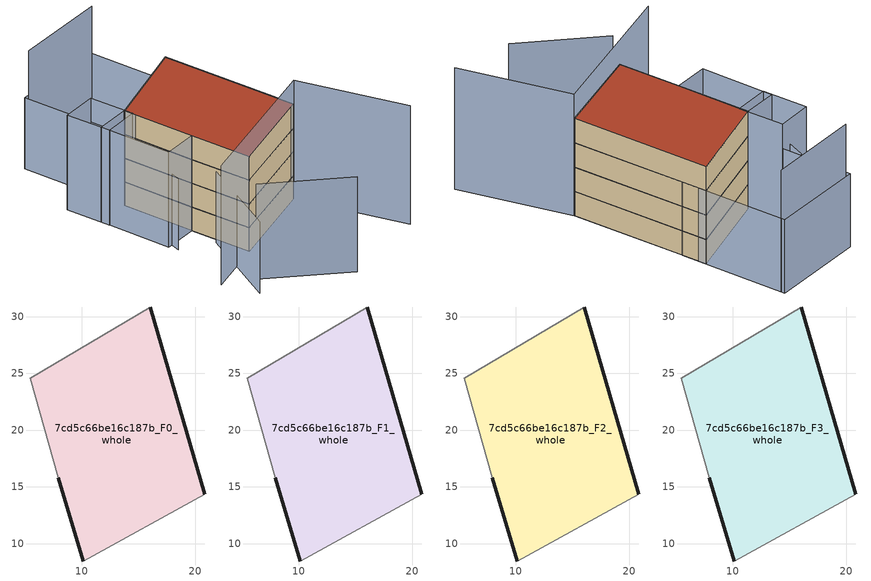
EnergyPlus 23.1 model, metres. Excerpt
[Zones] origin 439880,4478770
7cd5c66be16c187b_F0_whole
 floor ground (EU_floor_Construction): 20.85,14.37 16.03,30.86 5.46,24.56 7.93,15.82 10.11,8.47 z0
 wall outside (EU_wall_Construction): 16.03,30.86 20.85,14.37 / 10.11,8.47 7.93,15.82 z0:3
 wall adiabatic (EU_wall_Construction): 20.85,14.37 10.11,8.47 / 7.93,15.82 5.46,24.56 16.03,30.86 z0:3
7cd5c66be16c187b_F1_whole
 floor to 7cd5c66be16c187b_F0_whole (EU_floor_Construction): 20.85,14.37 16.02,30.86 5.45,24.56 7.93,15.82 10.11,8.47 z3
 wall outside (EU_wall_Construction): 16.03,30.86 20.85,14.37 / 10.11,8.47 7.93,15.82 z3:6
 wall adiabatic (EU_wall_Construction): 20.85,14.37 10.11,8.47 / 7.93,15.82 5.46,24.56 16.03,30.86 z3:6
7cd5c66be16c187b_F2_whole
 floor to 7cd5c66be16c187b_F1_whole (EU_floor_Construction): 20.85,14.37 16.02,30.86 5.45,24.56 7.93,15.82 10.11,8.47 z6
 wall outside (EU_wall_Construction): 16.03,30.86 20.85,14.37 / 10.11,8.47 7.93,15.82 z6:9
 wall adiabatic (EU_wall_Construction): 20.85,14.37 10.11,8.47 / 7.93,15.82 5.46,24.56 16.03,30.86 z6:9
7cd5c66be16c187b_F3_whole
 floor to 7cd5c66be16c187b_F2_whole (EU_floor_Construction): 20.85,14.37 16.02,30.86 5.45,24.56 7.93,15.82 10.11,8.47 z9
 wall outside (EU_wall_Construction): 16.03,30.86 20.85,14.37 / 10.11,8.47 7.93,15.82 z9:12
 wall adiabatic (EU_wall_Construction): 20.85,14.37 10.11,8.47 / 7.93,15.82 5.46,24.56 16.03,30.86 z9:12
 roof outside (EU_roof_Construction): 16.03,30.86 20.85,14.37 10.11,8.47 7.93,15.82 5.46,24.56 z12
shading: 7.09,3.42 16.75,-2.13 / 7.93,15.82 3.8,14.64 / 3.8,14.64 1.32,23.39 / 1.32,23.39 5.45,24.56 / 5.45,24.56 7.93,15.82 / 1.64,22.27 0.01,27.65 / 0.01,27.65 4.22,28.92 / 4.22,28.92 5.84,23.55 / 5.84,23.55 1.64,22.27 z0:12; 3.4,4.81 20.86,14.37 / 20.86,14.37 27.49,2.26 / 13.3,40.34 2.02,37.02 z0:15; 8.4,12.16 5.59,0.82 / 4.83,22.32 4.28,13.53 / 3.31,31.01 1.97,21.18 / 13.19,40.73 16.9,27.85 / 16.9,27.85 5.45,24.56 / 5.45,24.56 1.75,37.43 / 1.75,37.43 13.19,40.73 z0:9
[Building]
EU S2 Campaign: North Axis=0; Terrain=City; Solar Distribution=FullExterior
[Site:Location]
Madrid: Latitude=40.5; Longitude=-3.5; Time Zone=1; Elevation=609
[SizingPeriod:WeatherFileDays]
AnnualSizingPeriod: Begin Month=1; Begin Day of Month=1; End Month=12; End Day of Month=31; Day of Week for Start Day=Monday; Use Weather File Daylight Saving Period=No; Use Weather File Rain and Snow Indicators=No
[MATERIAL]
EU_InternalMass_Material: Roughness=MediumRough; Thickness=0.1; Conductivity=1; Density=1800; Specific Heat=900; Thermal Absorptance=0.9; Solar Absorptance=0.7; Visible Absorptance=0.7
[MATERIAL:NOMASS] Roughness=MediumRough; Thermal Absorptance=0.9; Solar Absorptance=0.7; Visible Absorptance=0.7
Name | Thermal Resistance
EU_wall_NoMass | 0.459673
EU_roof_NoMass | 0.495815
EU_floor_NoMass | 0.788942
[CONSTRUCTION]
EU_wall_Construction: EU_wall_NoMass
EU_roof_Construction: EU_roof_NoMass
EU_floor_Construction: EU_floor_NoMass
EU_InternalMass_Construction: EU_InternalMass_Material
[ZONE] Type=1; Multiplier=1; Ceiling Height=autocalculate; Volume=608.937; Floor Area=autocalculate; Part of Total Floor Area=Yes
7cd5c66be16c187b_F0_whole; 7cd5c66be16c187b_F1_whole; 7cd5c66be16c187b_F2_whole; 7cd5c66be16c187b_F3_whole
[INTERNALMASS] Construction=EU_InternalMass_Construction; Surface Area=202.979
Name | Zone or ZoneList
7cd5c66be16c187b_F0_whole_EU_InternalMass | 7cd5c66be16c187b_F0_whole
7cd5c66be16c187b_F1_whole_EU_InternalMass | 7cd5c66be16c187b_F1_whole
7cd5c66be16c187b_F2_whole_EU_InternalMass | 7cd5c66be16c187b_F2_whole
7cd5c66be16c187b_F3_whole_EU_InternalMass | 7cd5c66be16c187b_F3_whole
[OTHEREQUIPMENT] Fuel Type=Electricity; Design Level Calculation Method=Watts/Area; Power per Zone Floor Area=1; Fraction Latent=0; Fraction Radiant=0; Fraction Lost=0; Carbon Dioxide Generation Rate=0; EndUse Subcategory=EU_Step8_InternalGains
Name | Zone or ZoneList or Space or SpaceList | Schedule
EU_Step8_InternalGain_7cd5c66be16c187b_F0_whole_f000 | 7cd5c66be16c187b_F0_whole | EU_Step8_GainSchedule_7cd5c66be16c187b_F0_whole_f000
EU_Step8_InternalGain_7cd5c66be16c187b_F1_whole_f000 | 7cd5c66be16c187b_F1_whole | EU_Step8_GainSchedule_7cd5c66be16c187b_F1_whole_f000
EU_Step8_InternalGain_7cd5c66be16c187b_F2_whole_f000 | 7cd5c66be16c187b_F2_whole | EU_Step8_GainSchedule_7cd5c66be16c187b_F2_whole_f000
EU_Step8_InternalGain_7cd5c66be16c187b_F3_whole_f000 | 7cd5c66be16c187b_F3_whole | EU_Step8_GainSchedule_7cd5c66be16c187b_F3_whole_f000
[ZONEVENTILATION:DESIGNFLOWRATE] Schedule=EU_AlwaysOn; Design Flow Rate Calculation Method=AirChanges/Hour; Air Changes per Hour=0.719161; Ventilation Type=Natural; Fan Pressure Rise=0; Fan Total Efficiency=1; Constant Term Coefficient=1; Temperature Term Coefficient=0; Velocity Term Coefficient=0; Velocity Squared Term Coefficient=0; Minimum Indoor Temperature=-100; Maximum Indoor Temperature=100; Delta Temperature=-100; Minimum Outdoor Temperature=-100; Maximum Outdoor Temperature=100; Maximum Wind Speed=40
Name | Zone or ZoneList or Space or SpaceList
EU_ConstantAir_7cd5c66be16c187b_F0_whole | 7cd5c66be16c187b_F0_whole
EU_ConstantAir_7cd5c66be16c187b_F1_whole | 7cd5c66be16c187b_F1_whole
EU_ConstantAir_7cd5c66be16c187b_F2_whole | 7cd5c66be16c187b_F2_whole
EU_ConstantAir_7cd5c66be16c187b_F3_whole | 7cd5c66be16c187b_F3_whole
[HVACTEMPLATE:THERMOSTAT] Constant Heating Setpoint=20; Constant Cooling Setpoint=50
EU_HeatOnly_7cd5c66be16c187b_F0_whole; EU_HeatOnly_7cd5c66be16c187b_F1_whole; EU_HeatOnly_7cd5c66be16c187b_F2_whole; EU_HeatOnly_7cd5c66be16c187b_F3_whole
[HVACTEMPLATE:ZONE:IDEALLOADSAIRSYSTEM] System Availability Schedule=EU_AlwaysOn; Maximum Heating Supply Air Temperature=50; Minimum Cooling Supply Air Temperature=13; Maximum Heating Supply Air Humidity Ratio=0.0156; Minimum Cooling Supply Air Humidity Ratio=0.0077; Heating Limit=NoLimit; Cooling Limit=NoLimit; Heating Availability Schedule=EU_AlwaysOn; Cooling Availability Schedule=EU_CoolingOff; Dehumidification Control Type=ConstantSensibleHeatRatio; Cooling Sensible Heat Ratio=0.7; Dehumidification Setpoint=60; Humidification Control Type=None; Humidification Setpoint=30; Outdoor Air Method=None; Outdoor Air Flow Rate per Person=0.00944; Outdoor Air Flow Rate per Zone Floor Area=0; Outdoor Air Flow Rate per Zone=0; Demand Controlled Ventilation Type=None; Outdoor Air Economizer Type=NoEconomizer; Heat Recovery Type=None; Sensible Heat Recovery Effectiveness=0.7; Latent Heat Recovery Effectiveness=0.65
Name | Template Thermostat
7cd5c66be16c187b_F0_whole | EU_HeatOnly_7cd5c66be16c187b_F0_whole
7cd5c66be16c187b_F1_whole | EU_HeatOnly_7cd5c66be16c187b_F1_whole
7cd5c66be16c187b_F2_whole | EU_HeatOnly_7cd5c66be16c187b_F2_whole
7cd5c66be16c187b_F3_whole | EU_HeatOnly_7cd5c66be16c187b_F3_whole
[SIZING:ZONE] Zone Cooling Design Supply Air Temperature Input Method=SupplyAirTemperature; Zone Cooling Design Supply Air Temperature=13; Zone Heating Design Supply Air Temperature Input Method=SupplyAirTemperature; Zone Heating Design Supply Air Temperature=50; Zone Cooling Design Supply Air Humidity Ratio=0.008; Zone Heating Design Supply Air Humidity Ratio=0.008; Cooling Design Air Flow Method=DesignDay; Cooling Design Air Flow Rate=0; Cooling Minimum Air Flow per Zone Floor Area=0.000762; Cooling Minimum Air Flow=0; Cooling Minimum Air Flow Fraction=0.2; Heating Design Air Flow Method=DesignDay; Heating Design Air Flow Rate=0; Heating Maximum Air Flow per Zone Floor Area=0.002032; Heating Maximum Air Flow=0.141576; Heating Maximum Air Flow Fraction=0.3; Account for Dedicated Outdoor Air System=No; Dedicated Outdoor Air System Control Strategy=NeutralSupplyAir; Dedicated Outdoor Air Low Setpoint Temperature for Design=autosize; Dedicated Outdoor Air High Setpoint Temperature for Design=autosize; Zone Load Sizing Method=Sensible Load Only No Latent Load; Zone Latent Cooling Design Supply Air Humidity Ratio Input Method=HumidityRatioDifference; Zone Cooling Design Supply Air Humidity Ratio Difference=0.005; Zone Latent Heating Design Supply Air Humidity Ratio Input Method=HumidityRatioDifference; Zone Humidification Design Supply Air Humidity Ratio Difference=0.005
7cd5c66be16c187b_F0_whole; 7cd5c66be16c187b_F1_whole; 7cd5c66be16c187b_F2_whole; 7cd5c66be16c187b_F3_whole
[SCHEDULE:CONSTANT]
Name | Hourly Value
EU_AlwaysOn | 1
EU_CoolingOff | 0
[SCHEDULE:FILE] Column Number=1; Rows to Skip at Top=0; Number of Hours of Data=8760; Column Separator=Comma; Interpolate to Timestep=No; Minutes per Item=60; Adjust Schedule for Daylight Savings=Yes
Name | File
EU_Step8_GainSchedule_7cd5c66be16c187b_F0_whole_f000 | ../../schedules/7cd5c66be16c187b/7cd5c66be16c187b_F0_whole_f000_gain.csv
EU_Step8_GainSchedule_7cd5c66be16c187b_F1_whole_f000 | ../../schedules/7cd5c66be16c187b/7cd5c66be16c187b_F1_whole_f000_gain.csv
EU_Step8_GainSchedule_7cd5c66be16c187b_F2_whole_f000 | ../../schedules/7cd5c66be16c187b/7cd5c66be16c187b_F2_whole_f000_gain.csv
EU_Step8_GainSchedule_7cd5c66be16c187b_F3_whole_f000 | ../../schedules/7cd5c66be16c187b/7cd5c66be16c187b_F3_whole_f000_gain.csv
